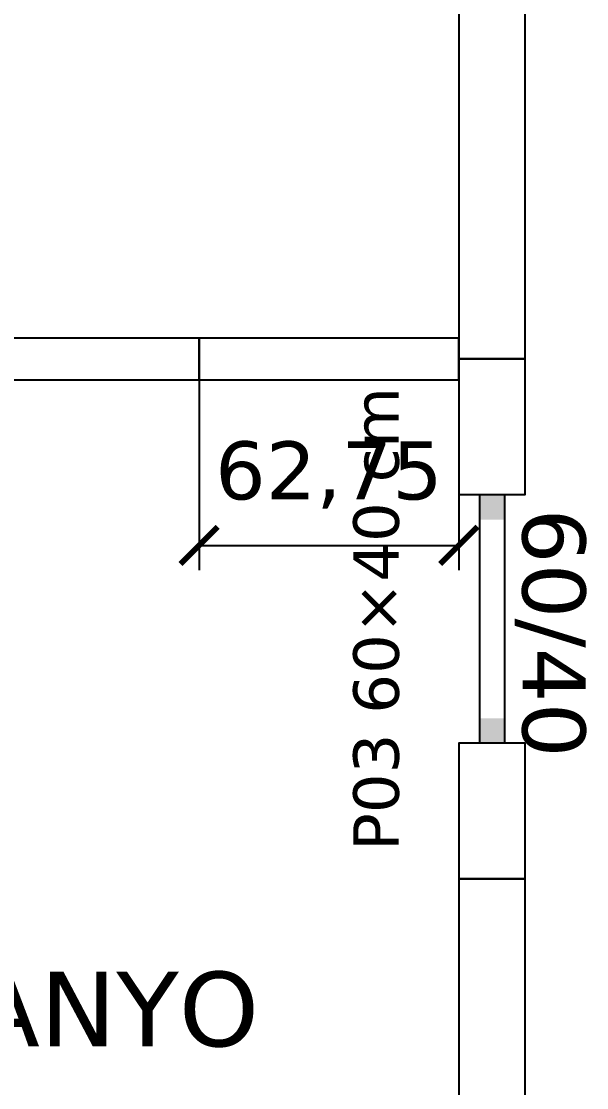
# Model space of a CAD drawing. Header units: centimetres. Extents: x -135 to 5324, y -1304 to 1609.
# Drawn here: x 3962.8 to 4099.4, y 710.6 to 968 of the extents above; entities that cross this region are included whole.
import ezdxf
from ezdxf.enums import TextEntityAlignment as Align

# ---------------------------------------------------------------- set-up
doc = ezdxf.new("R2010")
doc.units = ezdxf.units.CM
for name, color, linetype in [('MONTAJ_OZEL_OLCU', 6, 'Continuous'), ('MONTAJ_OZEL_PANO', 6, 'Continuous'), ('MONTAJ_STANDART', 7, 'Continuous'), ('MONTAJ_YAZI', 4, 'Continuous'), ('PENCERE', 10, 'Continuous')]:
    doc.layers.add(name, color=color, linetype=linetype)
doc.styles.add('PORTMAN', font='DejaVuSans.ttf')
doc.styles.get("Standard").update_dxf_attribs({"font": 'DejaVuSans.ttf'})
doc.dimstyles.new('PORTMAN', dxfattribs={"dimtxt": 14, "dimasz": 9, "dimexe": 6, "dimexo": 5, "dimgap": 4, "dimtad": 1, "dimtxsty": 'PORTMAN', "dimblk": 'ARCHTICK', "dimcen": 2.5, "dimazin": 3, "dimtfac": 0.5, "dimtmove": 2, "dimatfit": 3})

# ---------------------------------------------------------------- blocks, each defined once
blk = doc.blocks.new('BOM_I14_1255p0_IC_DOLU')
blk.add_lwpolyline([(0, 0), (10, 0), (10, 125.5), (0, 125.5)], close=True)
blk = doc.blocks.new('MNT_BOM_I14_1255p0_IC_DOLU')
blk.add_blockref('BOM_I14_1255p0_IC_DOLU', (0, 0))
blk = doc.blocks.new('BOM_I13_627p5_IC_DOLU')
blk.add_lwpolyline([(0, 0), (10, 0), (10, 62.75), (0, 62.75)], close=True)
blk = doc.blocks.new('MNT_BOM_I13_627p5_IC_DOLU')
blk.add_blockref('BOM_I13_627p5_IC_DOLU', (0, 0))
blk = doc.blocks.new('_ARCHTICK')
at = {"color": 0, "linetype": 'BYBLOCK', "const_width": 0.15}
blk.add_lwpolyline([(-0.5, -0.5), (0.5, 0.5)], dxfattribs=at)
blk = doc.blocks.new('BOM_D09_1255p0_DIS_DOLU')
blk.add_lwpolyline([(0, 0), (16, 0), (16, 125.5), (0, 125.5)], close=True)
blk = doc.blocks.new('MNT_BOM_D09_1255p0_DIS_DOLU')
blk.add_blockref('BOM_D09_1255p0_DIS_DOLU', (0, 0))
blk = doc.blocks.new('kaynak-pencere-6040')
at = {"layer": 'PENCERE', "color": 1}
for p, q in [((53375.86, 7992.28), (53385.86, 7992.28)), ((53377.86, 7932.28), (53377.86, 7992.28)), ((53383.86, 7932.28), (53383.86, 7992.28)), ((53375.86, 7932.28), (53385.86, 7932.28))]:
    blk.add_line(p, q, dxfattribs=at)
for points in [[(53377.86, 7992.28), (53377.86, 7986.28), (53383.86, 7992.28), (53383.86, 7986.28)], [(53377.86, 7932.28), (53377.86, 7938.28), (53383.86, 7932.28), (53383.86, 7938.28)]]:
    blk.add_solid(points, dxfattribs=at)
at = {"layer": 'PENCERE', "color": 0, "lineweight": 25}
blk.add_text('60/40', height=15.217, rotation=90, dxfattribs=at).set_placement((53373.47, 7935.61))
blk = doc.blocks.new('BOM_P03_PENCERE_600x400')
at = {"layer": 'PENCERE'}
blk.add_blockref('kaynak-pencere-6040', (0, 0), dxfattribs=at)
blk = doc.blocks.new('BOM_D13_1255p0_DIS_P03')
for points in [[(0, 92.75), (16, 92.75), (16, 125.5), (0, 125.5)], [(0, 0), (16, 0), (16, 32.75), (0, 32.75)]]:
    blk.add_lwpolyline(points, close=True)
at = {"layer": 'PENCERE'}
blk.add_blockref('BOM_P03_PENCERE_600x400', (-53372.862, -7899.528), dxfattribs=at)
blk = doc.blocks.new('MNT_BOM_D13_1255p0_DIS_P03')
blk.add_blockref('BOM_D13_1255p0_DIS_P03', (0, 0))

msp = doc.modelspace()

# ---------------------------------------------------------------- block references
at = {"layer": 'MONTAJ_OZEL_PANO', "rotation": 270}
msp.add_blockref('MNT_BOM_I13_627p5_IC_DOLU', (4005.75, 891.5), dxfattribs=at)
at = {"layer": 'MONTAJ_STANDART'}
for p in [(4068.5, 886.5), (4068.5, 635.5)]:
    msp.add_blockref('MNT_BOM_D09_1255p0_DIS_DOLU', p, dxfattribs=at)
for name, p, rotation in [('MNT_BOM_I14_1255p0_IC_DOLU', (3880.25, 891.5), 270), ('MNT_BOM_D13_1255p0_DIS_P03', (4084.5, 886.5), 180)]:
    msp.add_blockref(name, p, dxfattribs=dict(at, rotation=rotation))

# ---------------------------------------------------------------- texts
at = {"layer": 'MONTAJ_YAZI', "style": 'PORTMAN'}
msp.add_text('P03 60×40 cm', height=11, rotation=90, dxfattribs=at).set_placement((4048.5, 823.75), align=Align.MIDDLE_CENTER)
msp.add_text('BANYO', height=18, dxfattribs=at).set_placement((3976.875, 729.625), align=Align.MIDDLE_CENTER)

# ---------------------------------------------------------------- dimensions: what is measured, and where the dimension line sits
at = {"layer": 'MONTAJ_OZEL_OLCU'}
msp.add_linear_dim(base=(4005.75, 841.5), p1=(4005.75, 891.5), p2=(4068.5, 891.5), dimstyle='PORTMAN', override={"dimtxt": 14, "dimasz": 9, "dimexe": 6, "dimexo": 5, "dimdec": 2, "dimzin": 8, "dimdsep": 44}, dxfattribs=at).render()

doc.saveas('drawing.dxf')
